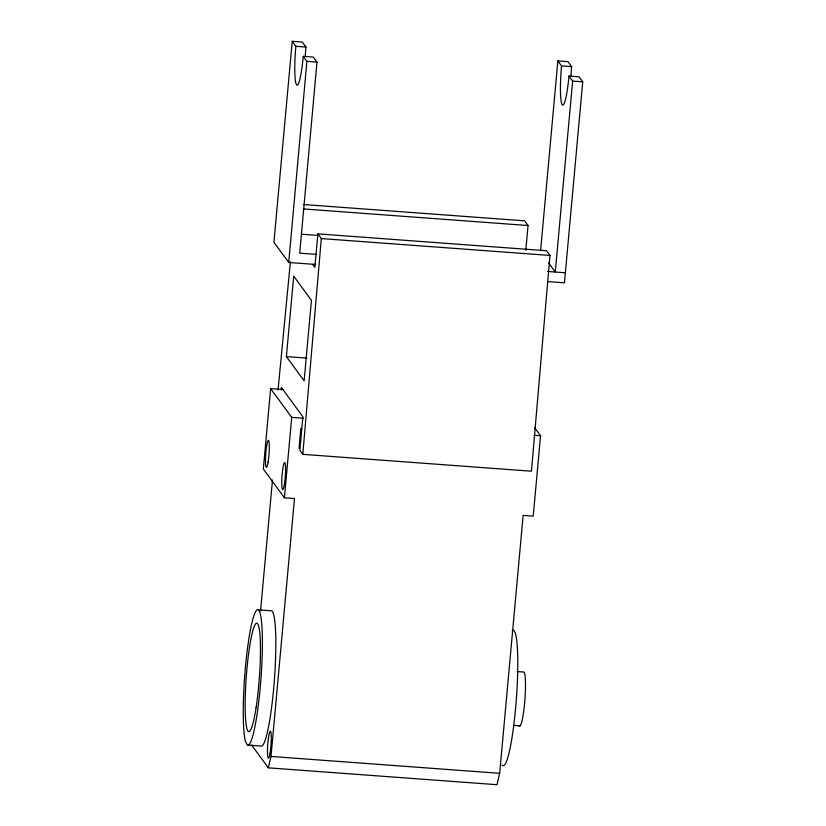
<?xml version="1.0" encoding="UTF-8"?>
<svg xmlns="http://www.w3.org/2000/svg" width="826" height="826" viewBox="0 0 826 826"><rect width="100%" height="100%" fill="white"/><g stroke="black" fill="none" stroke-linecap="round" stroke-linejoin="round"><path stroke-width="1.24" d="M302.801 454.341L321.314 238.569L317.876 233.872L546.533 250.753L549.971 255.44L531.459 471.212L302.801 454.341L299.848 450.294L302.894 416.8L281.449 387.518L281.222 390.006M283.463 389.562L270.639 388.612L263.329 469.003L284.402 497.779L294.49 498.522L271.011 756.44L268.316 767.829L496.973 784.7L499.668 773.322L523.137 515.403L533.224 516.147L540.545 435.756L534.525 427.527M315.646 264.454L288.718 262.472L306.9 61.341L303.225 56.333L313.312 57.077L316.988 62.084L299.714 253.159L316.41 254.387M260.562 610.899L272.477 480.02M286.385 356.595L293.705 276.152L311.443 300.375L304.123 380.817L286.385 356.595L306.931 358.112M284.402 497.779L291.712 417.388L270.639 388.612M317.876 233.872L314.83 267.376L312.61 264.351M299.053 448.281L300.891 428.178M525.79 250.309L528.051 225.519L524.624 220.831L303.669 204.528M540.607 250.557L557.86 60.907L567.947 61.651L571.623 66.658A34.186 4.13 -85.8 0 0 570.952 75.558M557.86 60.907L561.535 65.915A34.186 4.13 -85.8 0 0 562.186 104.716A34.186 4.13 -85.8 0 0 568.969 76.075L572.645 81.093L555.268 272.022L548.619 262.936M547.772 281.594L564.447 282.822L582.733 81.836L579.067 76.818L568.969 76.075M278.042 390.037L290.401 261.708M305.269 56.127A33.969 4.099 -85.8 0 1 305.713 49.787L305.981 47.051L302.306 42.043L292.218 41.3L273.933 242.276L288.718 262.472M292.218 41.3L295.884 46.308L295.625 49.044A33.969 4.099 -85.8 0 0 295.894 83.374L296.823 85.119A33.969 4.099 -85.8 0 0 302.657 62.27L303.225 56.333M295.884 46.308L305.981 47.051M561.535 65.915L571.623 66.658M306.9 61.341L316.988 62.084M572.645 81.093L582.733 81.836M303.245 208.926L528.051 225.519M301.624 234.202L318.32 235.441M321.314 238.569L549.971 255.44M547.566 271.455L565.356 272.766M291.712 417.388L303.256 418.235M534.133 435.281L540.545 435.756M258.29 609.825L271.733 610.817A67.928 8.198 -85.8 0 1 274.139 682.968A67.928 8.198 -85.8 0 1 260.799 746.012L247.346 745.021L245.498 741.542A67.928 8.198 -85.8 0 1 250.299 630.486A67.928 8.198 -85.8 0 1 262.265 652.984A67.928 8.198 -85.8 0 1 247.346 745.021M517.148 671.569L523.261 672.023A27.175 3.283 -85.8 0 1 524.923 699.457A27.175 3.283 -85.8 0 1 519.234 725.744M513.968 725.434L520.081 725.878M271.011 756.44L499.668 773.322M251.713 745.155L268.316 767.829M512.192 630.641A67.928 8.198 -85.8 0 1 516.343 699.219A67.928 8.198 -85.8 0 1 502.125 764.948M256.081 707.614A54.34 6.556 -85.8 0 0 257.196 623.351A54.34 6.556 -85.8 0 0 245.177 701.305A54.34 6.556 -85.8 0 0 256.081 707.614M270.04 753.24A13.588 1.642 -85.8 0 0 270.587 731.392A13.588 1.642 -85.8 0 0 267.479 749.74A13.588 1.642 -85.8 0 0 270.04 753.24M268.078 462.312A13.588 1.642 -85.8 0 0 268.626 440.464A13.588 1.642 -85.8 0 0 265.518 458.812A13.588 1.642 -85.8 0 0 268.078 462.312M284.34 484.521A13.588 1.642 -85.8 0 0 284.887 462.674A13.588 1.642 -85.8 0 0 281.78 481.021A13.588 1.642 -85.8 0 0 284.34 484.521"/></g></svg>
